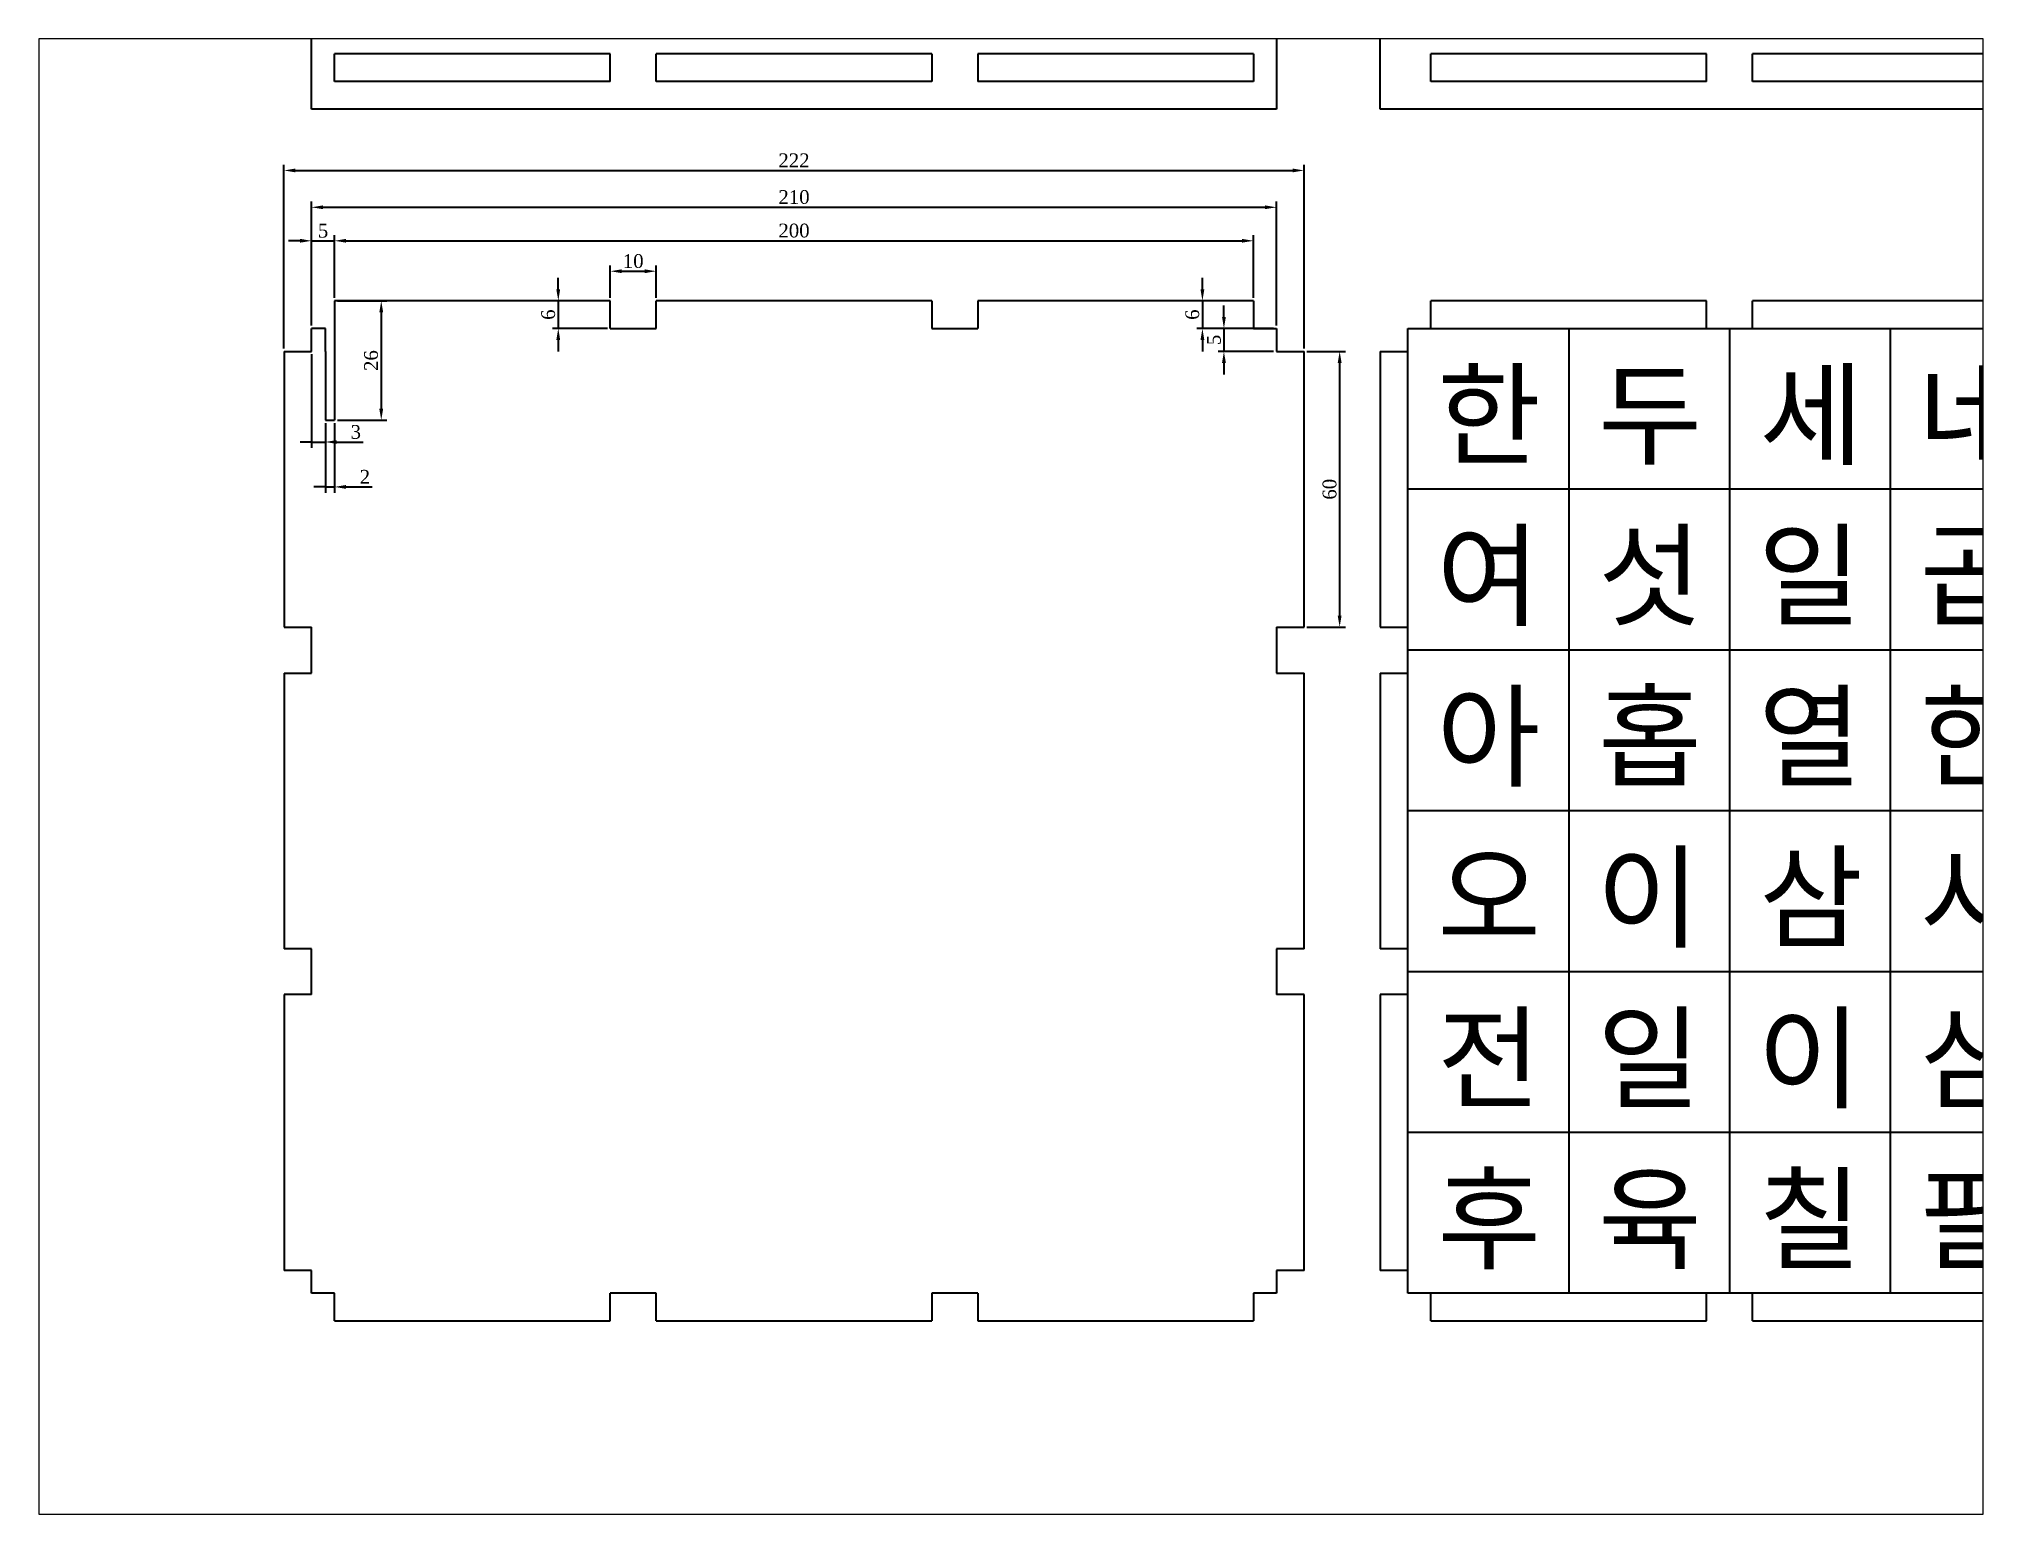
# Paper-space layout '배치2' of a CAD drawing. Header units: millimetres. Extents: x 26 to 231, y 20 to 176.
# The model-space entities are those that its viewports show. They can reach past a viewport. Long polylines and large blocks are cut down to what shows.
import ezdxf

# ---------------------------------------------------------------- set-up
doc = ezdxf.new("R2010")
doc.units = ezdxf.units.MM
doc.layers.add('치수', color=1, linetype='Continuous')
doc.styles.get("Standard").update_dxf_attribs({"font": ''})
doc.styles.get('Standard').set_extended_font_data('@Gungsuh')
doc.dimstyles.new('ISO-25', dxfattribs={"dimtxt": 3, "dimasz": 2.5, "dimexe": 1.25, "dimexo": 0.625, "dimtad": 1, "dimtxsty": 'Standard', "dimcen": 2.5, "dimclrt": 2, "dimadec": 0, "dimazin": 0, "dimtfac": 1, "dimtmove": 0, "dimatfit": 3, "dimfxl": 1, "dimarcsym": 0})

# ---------------------------------------------------------------- blocks, each defined once
blk = doc.blocks.new('*D5')
at = {"layer": 'Defpoints', "color": 0, "transparency": 16777216}
for p in [(273.77, 280.4), (51.77, 241.02), (273.77, 241.02)]:
    blk.add_point(p, dxfattribs=at)
at = {"layer": '치수', "color": 0, "lineweight": -2, "transparency": 16777216}
for p, q in [((51.77, 241.65), (51.77, 281.65)), ((54.27, 280.4), (271.27, 280.4)), ((273.77, 241.65), (273.77, 281.65))]:
    blk.add_line(p, q, dxfattribs=at)
at = {"layer": '치수', "color": 0, "transparency": 16777216}
for points in [[(54.27, 280.82), (54.27, 279.99), (51.77, 280.4)], [(271.27, 280.82), (271.27, 279.99), (273.77, 280.4)]]:
    blk.add_solid(points, dxfattribs=at)
at = {"layer": '치수', "color": 2, "transparency": 16777216, "insert": (162.77, 282.61), "char_height": 3, "attachment_point": 5}
blk.add_mtext('222', dxfattribs=at)
blk = doc.blocks.new('*D6')
at = {"layer": 'Defpoints', "color": 0, "transparency": 16777216}
for p in [(267.77, 272.38), (57.77, 246.02), (267.77, 246.02)]:
    blk.add_point(p, dxfattribs=at)
at = {"layer": '치수', "color": 0, "lineweight": -2, "transparency": 16777216}
for p, q in [((57.77, 246.65), (57.77, 273.63)), ((60.27, 272.38), (265.27, 272.38)), ((267.77, 246.65), (267.77, 273.63))]:
    blk.add_line(p, q, dxfattribs=at)
at = {"layer": '치수', "color": 0, "transparency": 16777216}
for points in [[(60.27, 272.8), (60.27, 271.97), (57.77, 272.38)], [(265.27, 272.8), (265.27, 271.97), (267.77, 272.38)]]:
    blk.add_solid(points, dxfattribs=at)
at = {"layer": '치수', "color": 2, "transparency": 16777216, "insert": (162.77, 274.6), "char_height": 3, "attachment_point": 5}
blk.add_mtext('210', dxfattribs=at)
blk = doc.blocks.new('*D7')
at = {"layer": 'Defpoints', "color": 0, "transparency": 16777216}
for p in [(262.77, 265.09), (62.77, 252.02), (262.77, 252.02)]:
    blk.add_point(p, dxfattribs=at)
at = {"layer": '치수', "color": 0, "lineweight": -2, "transparency": 16777216}
for p, q in [((62.77, 252.65), (62.77, 266.34)), ((65.27, 265.09), (260.27, 265.09)), ((262.77, 252.65), (262.77, 266.34))]:
    blk.add_line(p, q, dxfattribs=at)
at = {"layer": '치수', "color": 0, "transparency": 16777216}
for points in [[(65.27, 265.51), (65.27, 264.68), (62.77, 265.09)], [(260.27, 265.51), (260.27, 264.68), (262.77, 265.09)]]:
    blk.add_solid(points, dxfattribs=at)
at = {"layer": '치수', "color": 2, "transparency": 16777216, "insert": (162.77, 267.3), "char_height": 3, "attachment_point": 5}
blk.add_mtext('200', dxfattribs=at)
blk = doc.blocks.new('*D8')
at = {"layer": 'Defpoints', "color": 0, "transparency": 16777216}
for p in [(132.77, 258.47), (122.77, 252.02), (132.77, 252.02)]:
    blk.add_point(p, dxfattribs=at)
at = {"layer": '치수', "color": 0, "lineweight": -2, "transparency": 16777216}
for p, q in [((122.77, 252.65), (122.77, 259.72)), ((125.27, 258.47), (130.27, 258.47)), ((132.77, 252.65), (132.77, 259.72))]:
    blk.add_line(p, q, dxfattribs=at)
at = {"layer": '치수', "color": 0, "transparency": 16777216}
for points in [[(125.27, 258.88), (125.27, 258.05), (122.77, 258.47)], [(130.27, 258.88), (130.27, 258.05), (132.77, 258.47)]]:
    blk.add_solid(points, dxfattribs=at)
at = {"layer": '치수', "color": 2, "transparency": 16777216, "insert": (127.77, 260.66), "char_height": 3, "attachment_point": 5}
blk.add_mtext('10', dxfattribs=at)
blk = doc.blocks.new('*D14')
at = {"layer": 'Defpoints', "color": 0, "transparency": 16777216}
for p in [(122.77, 252.02), (111.47, 246.02), (122.77, 246.02)]:
    blk.add_point(p, dxfattribs=at)
at = {"layer": '치수', "color": 0, "lineweight": -2, "transparency": 16777216}
for p, q in [((111.47, 254.52), (111.47, 257.02)), ((122.15, 252.02), (110.22, 252.02)), ((111.47, 252.02), (111.47, 246.02)), ((122.15, 246.02), (110.22, 246.02)), ((111.47, 243.52), (111.47, 241.02))]:
    blk.add_line(p, q, dxfattribs=at)
at = {"layer": '치수', "color": 0, "transparency": 16777216}
for points in [[(111.05, 254.52), (111.88, 254.52), (111.47, 252.02)], [(111.05, 243.52), (111.88, 243.52), (111.47, 246.02)]]:
    blk.add_solid(points, dxfattribs=at)
at = {"layer": '치수', "color": 2, "transparency": 16777216, "insert": (109.28, 249.02), "char_height": 3, "attachment_point": 5, "rotation": 90}
blk.add_mtext('6', dxfattribs=at)
blk = doc.blocks.new('*D15')
at = {"layer": 'Defpoints', "color": 0, "transparency": 16777216}
for p in [(262.77, 252.02), (251.66, 246.02), (262.77, 246.02)]:
    blk.add_point(p, dxfattribs=at)
at = {"layer": '치수', "color": 0, "lineweight": -2, "transparency": 16777216}
for p, q in [((251.66, 254.52), (251.66, 257.02)), ((262.15, 252.02), (250.41, 252.02)), ((251.66, 252.02), (251.66, 246.02)), ((262.15, 246.02), (250.41, 246.02)), ((251.66, 243.52), (251.66, 241.02))]:
    blk.add_line(p, q, dxfattribs=at)
at = {"layer": '치수', "color": 0, "transparency": 16777216}
for points in [[(251.25, 254.52), (252.08, 254.52), (251.66, 252.02)], [(251.25, 243.52), (252.08, 243.52), (251.66, 246.02)]]:
    blk.add_solid(points, dxfattribs=at)
at = {"layer": '치수', "color": 2, "transparency": 16777216, "insert": (249.47, 249.02), "char_height": 3, "attachment_point": 5, "rotation": 90}
blk.add_mtext('6', dxfattribs=at)
blk = doc.blocks.new('*D16')
at = {"layer": 'Defpoints', "color": 0, "transparency": 16777216}
for p in [(267.77, 246.02), (256.34, 241.02), (267.77, 241.02)]:
    blk.add_point(p, dxfattribs=at)
at = {"layer": '치수', "color": 0, "lineweight": -2, "transparency": 16777216}
for p, q in [((256.34, 248.52), (256.34, 251.02)), ((267.15, 246.02), (255.09, 246.02)), ((256.34, 246.02), (256.34, 241.02)), ((267.15, 241.02), (255.09, 241.02)), ((256.34, 238.52), (256.34, 236.02))]:
    blk.add_line(p, q, dxfattribs=at)
at = {"layer": '치수', "color": 0, "transparency": 16777216}
for points in [[(255.93, 248.52), (256.76, 248.52), (256.34, 246.02)], [(255.93, 238.52), (256.76, 238.52), (256.34, 241.02)]]:
    blk.add_solid(points, dxfattribs=at)
at = {"layer": '치수', "color": 2, "transparency": 16777216, "insert": (254.18, 243.52), "char_height": 3, "attachment_point": 5, "rotation": 90}
blk.add_mtext('5', dxfattribs=at)
blk = doc.blocks.new('*D17')
at = {"layer": 'Defpoints', "color": 0, "transparency": 16777216}
for p in [(273.77, 241.02), (273.77, 181.02), (281.53, 181.02)]:
    blk.add_point(p, dxfattribs=at)
at = {"layer": '치수', "color": 0, "lineweight": -2, "transparency": 16777216}
for p, q in [((274.4, 241.02), (282.78, 241.02)), ((281.53, 238.52), (281.53, 183.52)), ((274.4, 181.02), (282.78, 181.02))]:
    blk.add_line(p, q, dxfattribs=at)
at = {"layer": '치수', "color": 0, "transparency": 16777216}
for points in [[(281.11, 238.52), (281.95, 238.52), (281.53, 241.02)], [(281.11, 183.52), (281.95, 183.52), (281.53, 181.02)]]:
    blk.add_solid(points, dxfattribs=at)
at = {"layer": '치수', "color": 2, "transparency": 16777216, "insert": (279.34, 211.02), "char_height": 3, "attachment_point": 5, "rotation": 90}
blk.add_mtext('60', dxfattribs=at)
blk = doc.blocks.new('*D26')
at = {"layer": 'Defpoints', "color": 0, "transparency": 16777216}
for p in [(62.77, 252.02), (62.77, 226.02), (72.94, 226.02)]:
    blk.add_point(p, dxfattribs=at)
at = {"layer": '치수', "color": 0, "lineweight": -2, "transparency": 16777216}
for p, q in [((63.4, 252.02), (74.19, 252.02)), ((72.94, 249.52), (72.94, 228.52)), ((63.4, 226.02), (74.19, 226.02))]:
    blk.add_line(p, q, dxfattribs=at)
at = {"layer": '치수', "color": 0, "transparency": 16777216}
for points in [[(72.52, 249.52), (73.35, 249.52), (72.94, 252.02)], [(72.52, 228.52), (73.35, 228.52), (72.94, 226.02)]]:
    blk.add_solid(points, dxfattribs=at)
at = {"layer": '치수', "color": 2, "transparency": 16777216, "insert": (70.73, 239.02), "char_height": 3, "attachment_point": 5, "rotation": 90}
blk.add_mtext('26', dxfattribs=at)
blk = doc.blocks.new('*D27')
at = {"layer": 'Defpoints', "color": 0, "transparency": 16777216}
for p in [(62.77, 265.09), (62.77, 252.02), (57.77, 246.02)]:
    blk.add_point(p, dxfattribs=at)
at = {"layer": '치수', "color": 0, "lineweight": -2, "transparency": 16777216}
for p, q in [((55.27, 265.09), (52.77, 265.09)), ((57.77, 246.65), (57.77, 266.34)), ((57.77, 265.09), (62.77, 265.09)), ((62.77, 252.65), (62.77, 266.34)), ((65.27, 265.09), (67.77, 265.09))]:
    blk.add_line(p, q, dxfattribs=at)
at = {"layer": '치수', "color": 0, "transparency": 16777216}
for points in [[(55.27, 265.51), (55.27, 264.68), (57.77, 265.09)], [(65.27, 265.51), (65.27, 264.68), (62.77, 265.09)]]:
    blk.add_solid(points, dxfattribs=at)
at = {"layer": '치수', "color": 2, "transparency": 16777216, "insert": (60.27, 267.26), "char_height": 3, "attachment_point": 5}
blk.add_mtext('5', dxfattribs=at)
blk = doc.blocks.new('*D30')
at = {"layer": 'Defpoints', "color": 0, "transparency": 16777216}
for p in [(60.77, 226.02), (62.77, 226.02), (62.77, 211.52)]:
    blk.add_point(p, dxfattribs=at)
at = {"layer": '치수', "color": 0, "lineweight": -2, "transparency": 16777216}
for p, q in [((60.77, 225.4), (60.77, 210.27)), ((62.77, 225.4), (62.77, 210.27)), ((60.77, 211.52), (58.27, 211.52)), ((60.77, 211.52), (62.77, 211.52)), ((65.27, 211.52), (70.96, 211.52))]:
    blk.add_line(p, q, dxfattribs=at)
at = {"layer": '치수', "color": 0, "transparency": 16777216}
blk.add_solid([(65.27, 211.94), (65.27, 211.11), (62.77, 211.52)], dxfattribs=at)
at = {"layer": '치수', "color": 2, "transparency": 16777216, "insert": (69.37, 213.73), "char_height": 3, "attachment_point": 5}
blk.add_mtext('2', dxfattribs=at)
blk = doc.blocks.new('_None')
blk = doc.blocks.new('*D31')
at = {"layer": 'Defpoints', "color": 0, "transparency": 16777216}
for p in [(57.77, 241.02), (60.77, 226.02), (60.77, 221.3)]:
    blk.add_point(p, dxfattribs=at)
at = {"layer": '치수', "color": 0, "lineweight": -2, "transparency": 16777216}
for p, q in [((57.77, 240.4), (57.77, 220.05)), ((60.77, 225.4), (60.77, 220.05)), ((57.77, 221.3), (55.27, 221.3)), ((57.77, 221.3), (60.77, 221.3)), ((63.27, 221.3), (69.02, 221.3))]:
    blk.add_line(p, q, dxfattribs=at)
at = {"layer": '치수', "color": 0, "transparency": 16777216}
blk.add_solid([(63.27, 221.71), (63.27, 220.88), (60.77, 221.3)], dxfattribs=at)
at = {"layer": '치수', "color": 2, "transparency": 16777216, "insert": (67.4, 223.47), "char_height": 3, "attachment_point": 5}
blk.add_mtext('3', dxfattribs=at)

msp = doc.modelspace()

# ---------------------------------------------------------------- linework, layer by layer
for p, q in [((57.775, 293.767), (57.775, 367.767)), ((267.775, 367.767), (267.775, 293.767)), ((290.38, 293.767), (290.38, 367.767)), ((62.775, 299.767), (62.775, 305.767)), ((122.775, 305.767), (62.775, 305.767)), ((122.775, 299.767), (122.775, 305.767)), ((132.775, 299.767), (132.775, 305.767)), ((192.775, 305.767), (132.775, 305.767)), ((192.775, 305.767), (192.775, 299.767)), ((262.775, 305.767), (202.775, 305.767)), ((202.775, 305.767), (202.775, 299.767)), ((262.775, 305.767), (262.775, 299.767)), ((361.38, 305.767), (301.38, 305.767)), ((301.38, 299.767), (301.38, 305.767)), ((361.38, 299.767), (361.38, 305.767)), ((431.38, 305.767), (371.38, 305.767)), ((371.38, 299.767), (371.38, 305.767)), ((122.775, 299.767), (62.775, 299.767)), ((192.775, 299.767), (132.775, 299.767)), ((262.775, 299.767), (202.775, 299.767)), ((361.38, 299.767), (301.38, 299.767)), ((431.38, 299.767), (371.38, 299.767)), ((267.775, 293.767), (57.775, 293.767)), ((512.38, 293.767), (290.38, 293.767)), ((122.775, 252.022), (62.775, 252.022)), ((62.775, 252.022), (62.775, 226.022)), ((122.775, 246.022), (122.775, 252.022)), ((192.775, 252.022), (132.775, 252.022)), ((132.775, 246.022), (132.775, 252.022)), ((192.775, 252.022), (192.775, 246.022)), ((262.775, 252.022), (202.775, 252.022)), ((202.775, 252.022), (202.775, 246.022)), ((262.775, 252.022), (262.775, 246.022)), ((301.38, 246.022), (301.38, 252.022)), ((361.38, 252.022), (301.38, 252.022)), ((361.38, 246.022), (361.38, 252.022)), ((371.38, 246.022), (371.38, 252.022)), ((431.38, 252.022), (371.38, 252.022)), ((57.775, 241.022), (57.775, 246.022)), ((60.775, 246.022), (57.775, 246.022)), ((60.775, 241.022), (60.775, 246.022)), ((122.775, 246.022), (132.775, 246.022)), ((192.775, 246.022), (202.775, 246.022)), ((262.775, 246.022), (267.775, 246.022)), ((267.775, 246.022), (267.775, 241.022)), ((296.38, 246.022), (301.38, 246.022)), ((296.38, 241.022), (296.38, 246.022)), ((361.38, 246.022), (371.38, 246.022)), ((51.775, 241.022), (51.775, 181.022)), ((51.775, 241.022), (57.775, 241.022)), ((60.775, 241.022), (60.775, 226.022)), ((267.775, 241.022), (273.775, 241.022)), ((273.775, 181.022), (273.775, 241.022)), ((290.38, 241.022), (296.38, 241.022)), ((290.38, 241.022), (290.38, 181.022)), ((60.775, 226.022), (62.775, 226.022)), ((51.775, 181.022), (57.775, 181.022)), ((57.775, 171.022), (57.775, 181.022)), ((267.775, 181.022), (273.775, 181.022)), ((267.775, 181.022), (267.775, 171.022)), ((290.38, 181.022), (296.38, 181.022)), ((296.38, 171.022), (296.38, 181.022)), ((51.775, 171.022), (57.775, 171.022)), ((51.775, 171.022), (51.775, 111.022)), ((267.775, 171.022), (273.775, 171.022)), ((273.775, 111.022), (273.775, 171.022)), ((290.38, 171.022), (296.38, 171.022)), ((290.38, 171.022), (290.38, 111.022)), ((57.775, 111.022), (51.775, 111.022)), ((57.775, 101.022), (57.775, 111.022)), ((273.775, 111.022), (267.775, 111.022)), ((267.775, 111.022), (267.775, 101.022)), ((296.38, 111.022), (290.38, 111.022)), ((296.38, 101.022), (296.38, 111.022)), ((51.775, 101.022), (51.775, 41.022)), ((57.775, 101.022), (51.775, 101.022)), ((273.775, 101.022), (267.775, 101.022)), ((273.775, 41.022), (273.775, 101.022)), ((296.38, 101.022), (290.38, 101.022)), ((290.38, 101.022), (290.38, 41.022)), ((57.775, 41.022), (51.775, 41.022)), ((57.775, 36.022), (57.775, 41.022)), ((273.775, 41.022), (267.775, 41.022)), ((267.775, 41.022), (267.775, 36.022)), ((296.38, 41.022), (290.38, 41.022)), ((296.38, 36.022), (296.38, 41.022)), ((62.775, 36.022), (57.775, 36.022)), ((62.775, 30.022), (62.775, 36.022)), ((122.775, 30.022), (122.775, 36.022)), ((132.775, 36.022), (122.775, 36.022)), ((132.775, 30.022), (132.775, 36.022)), ((192.775, 36.022), (192.775, 30.022)), ((202.775, 36.022), (192.775, 36.022)), ((202.775, 36.022), (202.775, 30.022)), ((267.775, 36.022), (262.775, 36.022)), ((262.775, 36.022), (262.775, 30.022)), ((301.38, 36.022), (296.38, 36.022)), ((301.38, 30.022), (301.38, 36.022)), ((361.38, 30.022), (361.38, 36.022)), ((371.38, 36.022), (361.38, 36.022)), ((371.38, 30.022), (371.38, 36.022)), ((62.775, 30.022), (122.775, 30.022)), ((132.775, 30.022), (192.775, 30.022)), ((202.775, 30.022), (262.775, 30.022)), ((301.38, 30.022), (361.38, 30.022)), ((371.38, 30.022), (431.38, 30.022))]:
    msp.add_line(p, q)
at = {"layer": '치수'}
for p, q in [((296.38, 246.022), (506.38, 246.022)), ((296.38, 36.022), (296.38, 246.022)), ((331.38, 246.022), (331.38, 36.022)), ((366.38, 246.022), (366.38, 36.022)), ((401.38, 246.022), (401.38, 36.022)), ((506.38, 211.022), (296.38, 211.022)), ((506.38, 176.022), (296.38, 176.022)), ((506.38, 141.022), (296.38, 141.022)), ((506.38, 106.022), (296.38, 106.022)), ((506.38, 71.022), (296.38, 71.022)), ((506.38, 36.022), (296.38, 36.022))]:
    msp.add_line(p, q, dxfattribs=at)

# ---------------------------------------------------------------- texts
at = {"char_height": 18, "attachment_point": 5, "rotation": 270}
for s, insert in [('{\\f@Sandoll 액션스텐실 TTF 01 Solid|b0|i0|c129|p50;한}', (313.88, 228.522)), ('{\\f@Sandoll 액션스텐실 TTF 01 Solid|b0|i0|c129|p50;두}', (348.88, 228.522)), ('{\\f@Sandoll 액션스텐실 TTF 01 Solid|b0|i0|c129|p50;세}', (383.88, 228.522)), ('{\\f@Sandoll 액션스텐실 TTF 01 Solid|b0|i0|c129|p50;네}', (418.88, 228.522)), ('{\\f@Sandoll 액션스텐실 TTF 01 Solid|b0|i0|c129|p50;여}', (313.88, 193.522)), ('{\\f@Sandoll 액션스텐실 TTF 01 Solid|b0|i0|c129|p50;섯}', (348.88, 193.522)), ('{\\f@Sandoll 액션스텐실 TTF 01 Solid|b0|i0|c129|p50;일}', (383.88, 193.522)), ('{\\f@Sandoll 액션스텐실 TTF 01 Solid|b0|i0|c129|p50;곱}', (418.88, 193.522)), ('{\\f@Sandoll 액션스텐실 TTF 01 Solid|b0|i0|c129|p50;아}', (313.88, 158.522)), ('{\\f@Sandoll 액션스텐실 TTF 01 Solid|b0|i0|c129|p50;홉}', (348.88, 158.522)), ('{\\f@Sandoll 액션스텐실 TTF 01 Solid|b0|i0|c129|p50;열}', (383.88, 158.522)), ('{\\f@Sandoll 액션스텐실 TTF 01 Solid|b0|i0|c129|p50;한}', (418.88, 158.522)), ('{\\f@Sandoll 액션스텐실 TTF 01 Solid|b0|i0|c129|p50;오}', (313.88, 123.522)), ('{\\f@Sandoll 액션스텐실 TTF 01 Solid|b0|i0|c129|p50;이}', (348.88, 123.522)), ('{\\f@Sandoll 액션스텐실 TTF 01 Solid|b0|i0|c129|p50;삼}', (383.88, 123.522)), ('{\\f@Sandoll 액션스텐실 TTF 01 Solid|b0|i0|c129|p50;사}', (418.88, 123.522)), ('{\\f@Sandoll 액션스텐실 TTF 01 Solid|b0|i0|c129|p50;전}', (313.88, 88.522)), ('{\\f@Sandoll 액션스텐실 TTF 01 Solid|b0|i0|c129|p50;일}', (348.88, 88.522)), ('{\\f@Sandoll 액션스텐실 TTF 01 Solid|b0|i0|c129|p50;이}', (383.88, 88.522)), ('{\\f@Sandoll 액션스텐실 TTF 01 Solid|b0|i0|c129|p50;삼}', (418.88, 88.522)), ('{\\f@Sandoll 액션스텐실 TTF 01 Solid|b0|i0|c129|p50;후}', (313.88, 53.522)), ('{\\f@Sandoll 액션스텐실 TTF 01 Solid|b0|i0|c129|p50;칠}', (383.88, 53.522)), ('{\\f@Sandoll 액션스텐실 TTF 01 Solid|b0|i0|c129|p50;팔}', (418.88, 53.522)), ('{\\f@Sandoll 액션스텐실 TTF 01 Solid|b0|i0|c129|p50;육}', (348.88, 53.522))]:
    msp.add_mtext_dynamic_manual_height_columns(s, width=35, gutter_width=12.5, heights=[0], dxfattribs=dict(at, insert=insert))

# ---------------------------------------------------------------- dimensions: what is measured, and where the dimension line sits
at = {"layer": '치수'}
for base, p1, p2, picture, middle in [((273.775, 280.403), (51.775, 241.022), (273.775, 241.022), '*D5', (162.775, 282.614)), ((267.775, 272.385), (57.775, 246.022), (267.775, 246.022), '*D6', (162.775, 274.595)), ((62.775, 265.094), (57.775, 246.022), (62.775, 252.022), '*D27', (60.275, 267.257)), ((262.775, 265.094), (62.775, 252.022), (262.775, 252.022), '*D7', (162.775, 267.304)), ((132.775, 258.465), (122.775, 252.022), (132.775, 252.022), '*D8', (127.775, 260.658))]:
    dim = msp.add_linear_dim(base=base, p1=p1, p2=p2, dimstyle='ISO-25', dxfattribs=at)
    dim.commit()
    dim.dimension.update_dxf_attribs({"geometry": picture, "text_midpoint": middle})
for base, p1, p2, picture, middle in [((111.468, 246.022), (122.775, 252.022), (122.775, 246.022), '*D14', (109.276, 249.022)), ((251.663, 246.022), (262.775, 252.022), (262.775, 246.022), '*D15', (249.47, 249.022)), ((72.936, 226.022), (62.775, 252.022), (62.775, 226.022), '*D26', (70.725, 239.022)), ((256.342, 241.022), (267.775, 246.022), (267.775, 241.022), '*D16', (254.179, 243.522)), ((281.529, 181.022), (273.775, 241.022), (273.775, 181.022), '*D17', (279.337, 211.022))]:
    dim = msp.add_linear_dim(base=base, p1=p1, p2=p2, angle=90, dimstyle='ISO-25', dxfattribs=at)
    dim.commit()
    dim.dimension.update_dxf_attribs({"geometry": picture, "text_midpoint": middle})
for base, p1, p2, picture, middle in [((60.775, 221.298), (57.775, 241.022), (60.775, 226.022), '*D31', (67.399, 223.465)), ((62.775, 211.524), (60.775, 226.022), (62.775, 226.022), '*D30', (69.367, 213.734))]:
    dim = msp.add_linear_dim(base=base, p1=p1, p2=p2, dimstyle='ISO-25', override={"dimblk1": 'None', "dimsah": 1}, dxfattribs=at)
    dim.commit()
    dim.dimension.update_dxf_attribs({"geometry": picture, "text_midpoint": middle})

psp = doc.layouts.new('배치2')

# ---------------------------------------------------------------- viewports
at = {"layer": '0'}
psp.add_viewport(center=(128.5, 97.5), size=(205.6, 156), view_center_point=(210, 148.5), view_height=321.06712, dxfattribs=at)

doc.saveas('drawing.dxf')
